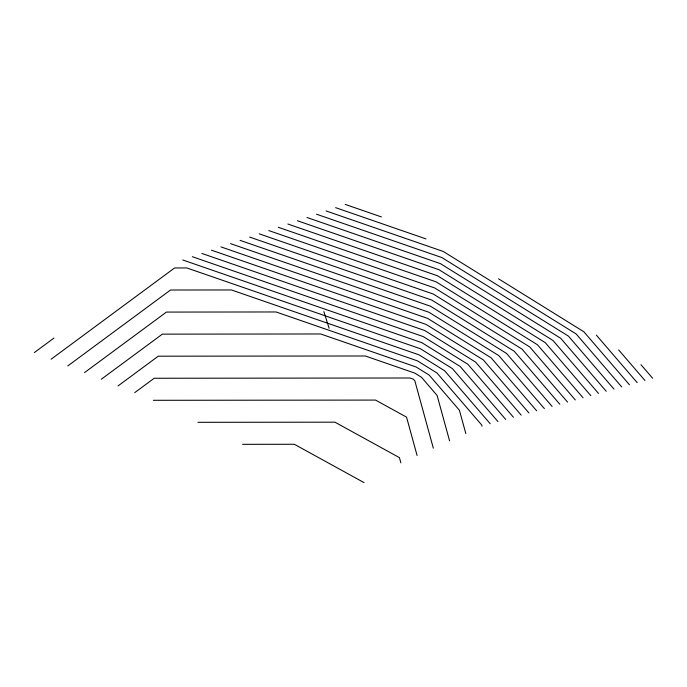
<?xml version="1.0" encoding="UTF-8"?>
<svg xmlns="http://www.w3.org/2000/svg" width="687" height="687" viewBox="0 0 687 687"><rect width="100%" height="100%" fill="white"/><g stroke="black" fill="none" stroke-linecap="round" stroke-linejoin="round"><path stroke-width="1.03" d="M34.35 352.56L53.981 338.056M51.087 359.232L174.584 267.964L186.812 267.947L420.418 348.756L452.415 368.61L497.972 421.603M67.815 365.913L170.505 290.017L231.433 289.957L418.993 354.835L444.678 370.782L490.235 423.767M84.553 372.586L166.426 312.078L276.054 311.967L417.567 360.915L436.941 372.947L481.742 425.047L482.059 426.206M101.281 379.267L162.347 334.14L320.674 333.976L416.133 366.995L429.212 375.111L459.423 410.259L465.812 433.531M118.018 385.939L158.268 356.192L365.295 355.986L414.708 373.075L421.475 377.275L437.112 395.472L449.573 440.856M134.746 392.62L154.189 378.254L409.916 377.996L413.282 379.155L414.802 380.684L433.334 448.182M153.321 400.306L375.54 400.083L406.558 417.138L417.086 455.507M197.942 422.316L334.93 422.179L399.422 457.636L400.847 462.832M242.563 444.326L294.328 444.274L364.058 482.609M345.175 204.391L381.345 216.903M335.625 207.654L425.966 238.904M326.067 210.926L443.261 251.468L576.153 333.951L621.718 386.944M316.509 214.198L441.835 257.548L568.424 336.115L613.98 389.108M306.96 217.47L440.401 263.628L560.686 338.279L606.243 391.272M297.402 220.742L438.976 269.708L552.958 340.451L598.514 393.436M287.853 224.005L437.55 275.788L545.22 342.615L590.777 395.609M278.295 227.277L436.125 281.868L537.483 344.78L583.04 397.773M268.746 230.549L434.691 287.947L529.754 346.952L575.311 399.937M259.188 233.82L433.265 294.027L522.017 349.116L567.574 402.11M249.639 237.084L431.84 300.107L514.28 351.28L559.845 404.274M240.081 240.356L430.414 306.187L506.551 353.444L552.108 406.438M230.531 243.627L428.98 312.276L498.814 355.617L544.37 408.602M220.974 246.899L427.554 318.356L491.085 357.781L536.641 410.774M211.424 250.162L426.129 324.436L483.347 359.945L528.904 412.939M201.866 253.434L424.703 330.516L475.61 362.109L521.175 415.103M192.317 256.706L423.278 336.596L467.881 364.282L513.438 417.267M182.759 259.978L421.844 342.676L460.144 366.446L505.701 419.439M498.539 278.81L583.89 331.787L629.447 384.772M640.962 364.677L652.65 378.271M618.652 349.889L644.913 380.443M596.333 335.101L637.184 382.607M323.843 311.589L329.116 328.309"/></g></svg>
